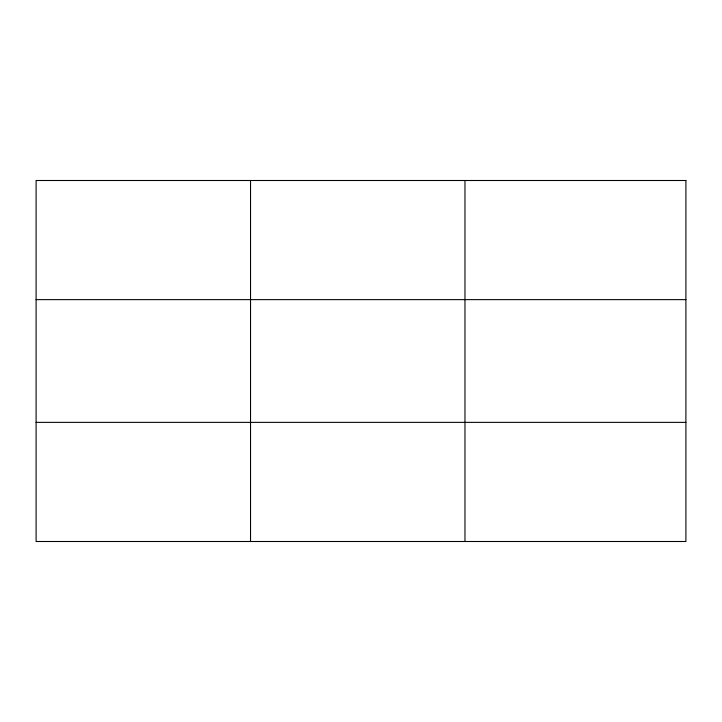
<?xml version="1.0" encoding="UTF-8"?>
<svg xmlns="http://www.w3.org/2000/svg" width="722" height="722" viewBox="0 0 722 722"><rect width="100%" height="100%" fill="white"/><g stroke="black" fill="none" stroke-linecap="round" stroke-linejoin="round"><path stroke-width="1.08" d="M250.534 541.5L250.534 180.5M464.968 541.5L464.968 180.5M36.1 299.63L685.9 299.63M36.1 422.37L685.9 422.37M685.9 180.5L36.1 180.5L36.1 541.5L685.9 541.5L685.9 180.5"/></g></svg>
